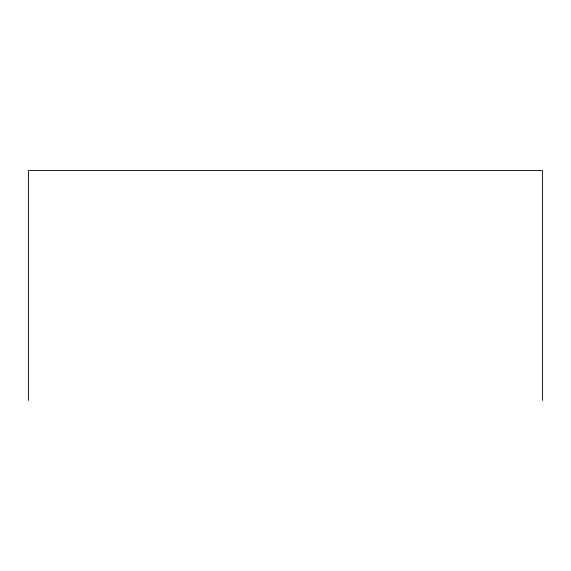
<?xml version="1.0" encoding="UTF-8"?>
<svg xmlns="http://www.w3.org/2000/svg" width="571" height="571" viewBox="0 0 571 571"><rect width="100%" height="100%" fill="white"/><g stroke="black" fill="none" stroke-linecap="round" stroke-linejoin="round"><path stroke-width="0.86" d="M542.45 400.435L542.45 170.565L28.55 170.565L28.55 400.435"/></g></svg>
